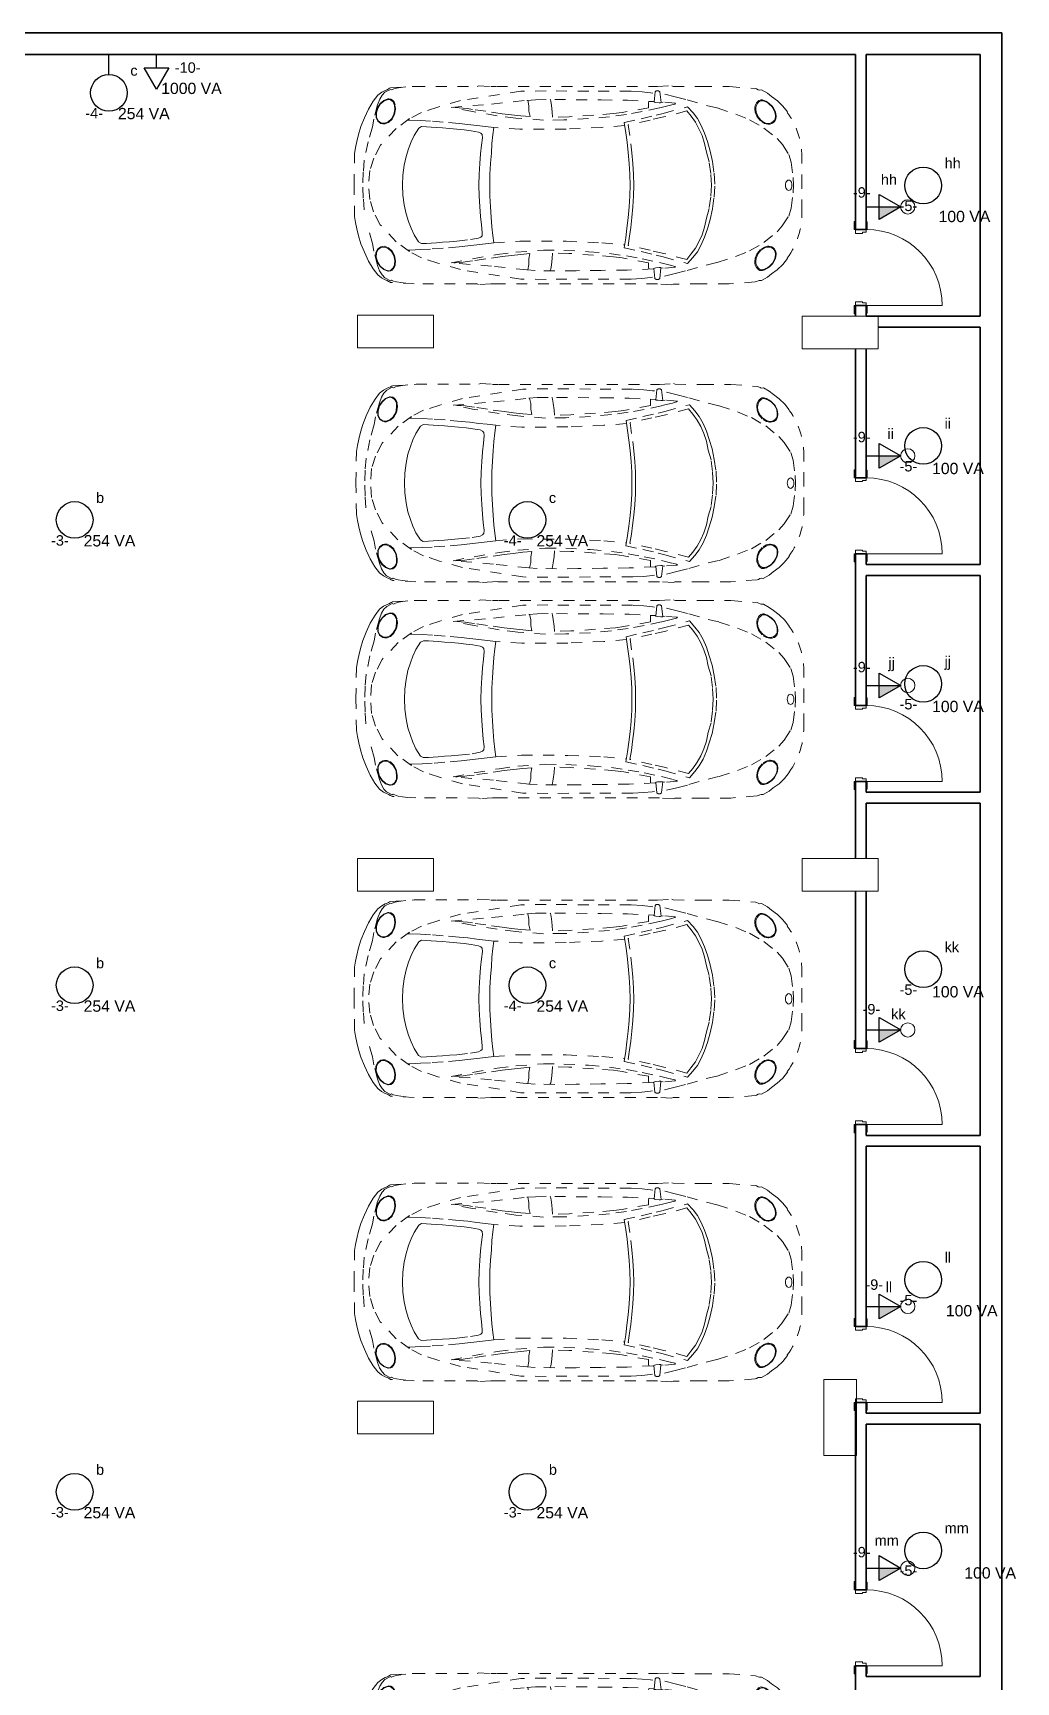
# Model space of a CAD drawing. Header units: metres. Extents: x -182 to 99, y 70 to 113.
# Drawn here: x -159.63 to -150.57, y 95.7 to 110.89 of the extents above; entities that cross this region are included whole.
import ezdxf

# ---------------------------------------------------------------- set-up
doc = ezdxf.new("R2010")
doc.units = ezdxf.units.M
doc.header["$LTSCALE"] = 0.01
doc.linetypes.add('Basculante', pattern=[0.003969, 0.002381, -0.001587])
for name, color, linetype, lineweight in [('A-DETL-GENF', 3, 'Basculante', 9), ('A-DOOR', 1, 'Continuous', 9), ('A-DOOR-FRAM', 1, 'Continuous', 13), ('A-WALL', 2, 'Continuous', 9), ('S-COLS', 6, 'Continuous', 9)]:
    doc.layers.add(name, color=color, linetype=linetype, lineweight=lineweight)
doc.layers.add('Elétrica', color=7, linetype='Continuous')
doc.styles.add('Arial', font='arial.ttf', dxfattribs={"height": 0.29506})

# ---------------------------------------------------------------- blocks, each defined once
blk = doc.blocks.new('Pilar rectangular hormigón - 300 x 700 mm-506285-Subsuelo')
at = {"layer": 'S-COLS'}
for p, q in [((-0.15, 0.35), (-0.15, 0.35)), ((0.15, 0.35), (-0.15, 0.35)), ((-0.15, 0.35), (-0.15, -0.35)), ((0.15, 0.35), (0.15, 0.35)), ((0.15, -0.35), (0.15, 0.35)), ((-0.15, -0.35), (-0.15, -0.35)), ((-0.15, -0.35), (0.15, -0.35)), ((0.15, -0.35), (0.15, -0.35))]:
    blk.add_line(p, q, dxfattribs=at)
blk = doc.blocks.new('Puerta de 1 hoja - 70 x 210 cm-216926-Subsuelo')
at = {"layer": 'A-DOOR', "lineweight": 13}
blk.add_line((0.617, 0.05), (0.617, 0.75), dxfattribs=at)
blk.add_arc((0.617, 0.05), 0.7, 90, 180, dxfattribs=at)
at = {"layer": 'A-DOOR-FRAM', "lineweight": 9}
for p, q in [((-0.153, 0.05), (-0.153, 0.06)), ((-0.083, 0.06), (-0.153, 0.06)), ((-0.153, 0.06), (-0.153, 0.06)), ((-0.153, 0.05), (-0.153, 0.05)), ((-0.153, 0.05), (-0.083, 0.05)), ((-0.083, 0.06), (-0.083, 0.06)), ((-0.083, 0.06), (-0.083, 0.05)), ((-0.083, 0.05), (-0.083, 0.05)), ((-0.083, -0.05), (-0.083, 0.05)), ((-0.083, 0.05), (-0.058, 0.05)), ((-0.083, 0.05), (-0.083, 0.05)), ((-0.058, 0.05), (-0.058, 0.05)), ((-0.058, 0.05), (-0.058, 0.015)), ((-0.058, 0.015), (-0.048, 0.015)), ((-0.058, 0.015), (-0.058, 0.015)), ((-0.048, 0.015), (-0.048, 0.015)), ((-0.048, 0.015), (-0.048, -0.05)), ((0.582, -0.05), (0.582, 0.015)), ((0.582, 0.015), (0.592, 0.015)), ((0.582, 0.015), (0.582, 0.015)), ((0.592, 0.015), (0.592, 0.05)), ((0.592, 0.05), (0.617, 0.05)), ((0.592, 0.05), (0.592, 0.05)), ((0.592, 0.015), (0.592, 0.015)), ((0.617, 0.05), (0.617, 0.06)), ((0.617, 0.06), (0.687, 0.06)), ((0.617, 0.06), (0.617, 0.06)), ((0.687, 0.05), (0.617, 0.05)), ((0.617, 0.05), (0.617, 0.05)), ((0.617, 0.05), (0.617, -0.05)), ((0.617, 0.05), (0.617, 0.05)), ((0.687, 0.06), (0.687, 0.05)), ((0.687, 0.06), (0.687, 0.06)), ((0.687, 0.05), (0.687, 0.05)), ((-0.158, -0.06), (-0.158, -0.05)), ((-0.158, -0.05), (-0.083, -0.05)), ((-0.158, -0.05), (-0.158, -0.05)), ((-0.083, -0.06), (-0.158, -0.06)), ((-0.158, -0.06), (-0.158, -0.06)), ((-0.083, -0.05), (-0.083, -0.06)), ((-0.083, -0.05), (-0.083, -0.05)), ((-0.083, -0.05), (-0.083, -0.05)), ((-0.048, -0.05), (-0.083, -0.05)), ((-0.083, -0.06), (-0.083, -0.06)), ((-0.048, -0.05), (-0.048, -0.05)), ((0.617, -0.05), (0.582, -0.05)), ((0.582, -0.05), (0.582, -0.05)), ((0.692, -0.05), (0.617, -0.05)), ((0.617, -0.06), (0.617, -0.05)), ((0.617, -0.05), (0.617, -0.05)), ((0.617, -0.05), (0.617, -0.05)), ((0.617, -0.06), (0.617, -0.06)), ((0.617, -0.06), (0.692, -0.06)), ((0.692, -0.05), (0.692, -0.05)), ((0.692, -0.05), (0.692, -0.06)), ((0.692, -0.06), (0.692, -0.06))]:
    blk.add_line(p, q, dxfattribs=at)
at = {"layer": 'A-DOOR-FRAM'}
for p, q in [((-0.083, 0.06), (-0.153, 0.06)), ((-0.153, 0.06), (-0.153, 0.05)), ((-0.153, 0.05), (-0.083, 0.05)), ((-0.083, 0.05), (-0.083, 0.06)), ((-0.058, 0.05), (-0.083, 0.05)), ((-0.083, 0.05), (-0.083, -0.05)), ((-0.058, 0.015), (-0.058, 0.05)), ((-0.048, 0.015), (-0.058, 0.015)), ((-0.048, -0.05), (-0.048, 0.015)), ((0.592, 0.015), (0.582, 0.015)), ((0.582, 0.015), (0.582, -0.05)), ((0.617, 0.05), (0.592, 0.05)), ((0.592, 0.05), (0.592, 0.015)), ((0.687, 0.06), (0.617, 0.06)), ((0.617, 0.06), (0.617, 0.05)), ((0.617, 0.05), (0.687, 0.05)), ((0.617, -0.05), (0.617, 0.05)), ((0.687, 0.05), (0.687, 0.06)), ((-0.083, -0.05), (-0.158, -0.05)), ((-0.158, -0.05), (-0.158, -0.06)), ((-0.158, -0.06), (-0.083, -0.06)), ((-0.083, -0.06), (-0.083, -0.05)), ((-0.083, -0.05), (-0.048, -0.05)), ((0.582, -0.05), (0.617, -0.05)), ((0.692, -0.05), (0.617, -0.05)), ((0.617, -0.05), (0.617, -0.06)), ((0.617, -0.06), (0.692, -0.06)), ((0.692, -0.06), (0.692, -0.05))]:
    blk.add_line(p, q, dxfattribs=at)
blk = doc.blocks.new('M_RPC Escarabajo - M_RPC Escarabajo-198326-Subsuelo')
at = {"layer": 'A-DETL-GENF'}
for p, q in [((-0.291, 0.758), (-0.001, 0.763)), ((-0.001, 0.763), (0.288, 0.758)), ((-0.774, 0.587), (-0.701, 0.63)), ((-0.701, 0.63), (-0.62, 0.668)), ((-0.62, 0.668), (-0.541, 0.7)), ((-0.541, 0.7), (-0.469, 0.721)), ((-0.538, 0.594), (-0.399, 0.633)), ((-0.469, 0.721), (-0.404, 0.737)), ((-0.404, 0.737), (-0.346, 0.749)), ((-0.346, 0.749), (-0.291, 0.758)), ((-0.249, 0.583), (-0.135, 0.618)), ((-0.23, 0.67), (-0.121, 0.678)), ((-0.135, 0.618), (0.001, 0.628)), ((-0.121, 0.678), (0.001, 0.681)), ((0.118, 0.678), (-0.003, 0.681)), ((0.133, 0.618), (-0.003, 0.628)), ((0.228, 0.669), (0.118, 0.678)), ((0.246, 0.582), (0.133, 0.618)), ((0.397, 0.633), (0.228, 0.669)), ((0.288, 0.758), (0.344, 0.749)), ((0.344, 0.749), (0.401, 0.737)), ((0.536, 0.594), (0.397, 0.633)), ((0.401, 0.737), (0.466, 0.721)), ((0.466, 0.721), (0.538, 0.7)), ((0.538, 0.7), (0.617, 0.667)), ((0.617, 0.667), (0.698, 0.63)), ((0.698, 0.63), (0.771, 0.586)), ((-0.888, 0.446), (-0.88, 0.459)), ((-0.883, 0.428), (-0.856, 0.48)), ((-0.88, 0.459), (-0.874, 0.476)), ((-0.874, 0.476), (-0.857, 0.509)), ((-0.857, 0.509), (-0.829, 0.545)), ((-0.856, 0.48), (-0.829, 0.505)), ((-0.829, 0.545), (-0.774, 0.587)), ((-0.829, 0.505), (-0.792, 0.527)), ((-0.795, 0.453), (-0.78, 0.489)), ((-0.792, 0.527), (-0.741, 0.546)), ((-0.791, 0.453), (-0.775, 0.49)), ((-0.78, 0.489), (-0.751, 0.523)), ((-0.775, 0.49), (-0.747, 0.522)), ((-0.751, 0.523), (-0.714, 0.548)), ((-0.747, 0.522), (-0.71, 0.545)), ((-0.741, 0.546), (-0.61, 0.582)), ((-0.714, 0.548), (-0.666, 0.561)), ((-0.71, 0.545), (-0.666, 0.558)), ((-0.666, 0.561), (-0.622, 0.561)), ((-0.666, 0.558), (-0.626, 0.557)), ((-0.626, 0.557), (-0.594, 0.542)), ((-0.622, 0.561), (-0.589, 0.545)), ((-0.61, 0.582), (-0.538, 0.594)), ((-0.594, 0.542), (-0.575, 0.515)), ((-0.589, 0.545), (-0.569, 0.515)), ((-0.572, 0.483), (-0.585, 0.449)), ((-0.566, 0.475), (-0.579, 0.445)), ((-0.575, 0.515), (-0.572, 0.483)), ((-0.569, 0.515), (-0.566, 0.499)), ((-0.566, 0.499), (-0.565, 0.482)), ((-0.565, 0.482), (-0.566, 0.475)), ((-0.524, 0.375), (-0.367, 0.521)), ((-0.367, 0.521), (-0.249, 0.583)), ((0.365, 0.52), (0.246, 0.582)), ((0.521, 0.374), (0.365, 0.52)), ((0.607, 0.581), (0.536, 0.594)), ((0.567, 0.515), (0.563, 0.498)), ((0.563, 0.498), (0.563, 0.482)), ((0.563, 0.482), (0.564, 0.475)), ((0.564, 0.475), (0.576, 0.444)), ((0.587, 0.545), (0.567, 0.515)), ((0.572, 0.515), (0.569, 0.482)), ((0.569, 0.482), (0.582, 0.448)), ((0.591, 0.541), (0.572, 0.515)), ((0.62, 0.56), (0.587, 0.545)), ((0.623, 0.557), (0.591, 0.541)), ((0.738, 0.546), (0.607, 0.581)), ((0.664, 0.56), (0.62, 0.56)), ((0.663, 0.557), (0.623, 0.557)), ((0.708, 0.545), (0.663, 0.557)), ((0.711, 0.547), (0.664, 0.56)), ((0.744, 0.521), (0.708, 0.545)), ((0.749, 0.522), (0.711, 0.547)), ((0.79, 0.526), (0.738, 0.546)), ((0.773, 0.489), (0.744, 0.521)), ((0.778, 0.489), (0.749, 0.522)), ((0.771, 0.586), (0.826, 0.544)), ((0.788, 0.452), (0.773, 0.489)), ((0.792, 0.452), (0.778, 0.489)), ((0.826, 0.504), (0.79, 0.526)), ((0.826, 0.544), (0.854, 0.508)), ((0.853, 0.479), (0.826, 0.504)), ((0.88, 0.428), (0.853, 0.479)), ((0.854, 0.508), (0.871, 0.475)), ((0.871, 0.475), (0.877, 0.458)), ((0.877, 0.458), (0.885, 0.445)), ((-0.911, 0.21), (-0.898, 0.426)), ((-0.906, 0.285), (-0.9, 0.333)), ((-0.9, 0.333), (-0.894, 0.372)), ((-0.898, 0.426), (-0.893, 0.437)), ((-0.894, 0.372), (-0.886, 0.398)), ((-0.893, 0.437), (-0.888, 0.446)), ((-0.886, 0.398), (-0.878, 0.418)), ((-0.878, 0.418), (-0.883, 0.428)), ((-0.795, 0.444), (-0.795, 0.453)), ((-0.792, 0.424), (-0.795, 0.444)), ((-0.784, 0.41), (-0.792, 0.424)), ((-0.787, 0.427), (-0.791, 0.453)), ((-0.768, 0.405), (-0.787, 0.427)), ((-0.773, 0.401), (-0.784, 0.41)), ((-0.76, 0.392), (-0.773, 0.401)), ((-0.736, 0.39), (-0.768, 0.405)), ((-0.74, 0.385), (-0.76, 0.392)), ((-0.732, 0.383), (-0.74, 0.385)), ((-0.697, 0.388), (-0.736, 0.39)), ((-0.701, 0.382), (-0.732, 0.383)), ((-0.65, 0.391), (-0.701, 0.382)), ((-0.651, 0.396), (-0.697, 0.388)), ((-0.612, 0.419), (-0.651, 0.396)), ((-0.609, 0.413), (-0.65, 0.391)), ((-0.614, 0.251), (-0.524, 0.375)), ((-0.585, 0.449), (-0.612, 0.419)), ((-0.579, 0.445), (-0.609, 0.413)), ((-0.093, 0.312), (-0.183, 0.3)), ((0.001, 0.315), (-0.093, 0.312)), ((-0.003, 0.315), (0.09, 0.312)), ((0.09, 0.312), (0.181, 0.3)), ((0.611, 0.251), (0.521, 0.374)), ((0.576, 0.444), (0.606, 0.412)), ((0.582, 0.448), (0.609, 0.418)), ((0.606, 0.412), (0.648, 0.39)), ((0.609, 0.418), (0.648, 0.396)), ((0.648, 0.396), (0.694, 0.388)), ((0.648, 0.39), (0.699, 0.381)), ((0.694, 0.388), (0.733, 0.39)), ((0.699, 0.381), (0.73, 0.383)), ((0.733, 0.39), (0.766, 0.404)), ((0.737, 0.384), (0.757, 0.391)), ((0.757, 0.391), (0.771, 0.4)), ((0.766, 0.404), (0.784, 0.426)), ((0.771, 0.4), (0.781, 0.41)), ((0.781, 0.41), (0.79, 0.424)), ((0.784, 0.426), (0.788, 0.452)), ((0.79, 0.424), (0.793, 0.443)), ((0.793, 0.443), (0.792, 0.452)), ((0.875, 0.417), (0.88, 0.428)), ((0.884, 0.397), (0.875, 0.417)), ((0.891, 0.371), (0.884, 0.397)), ((0.885, 0.445), (0.89, 0.436)), ((0.89, 0.436), (0.895, 0.426)), ((0.897, 0.332), (0.891, 0.371)), ((0.895, 0.426), (0.908, 0.209)), ((0.903, 0.285), (0.897, 0.332)), ((-0.912, -0.37), (-0.911, 0.21)), ((-0.671, 0.141), (-0.614, 0.251)), ((-0.6, 0.248), (-0.6, 0.271)), ((-0.596, 0.152), (-0.6, 0.248)), ((-0.525, 0.168), (-0.54, 0.142)), ((-0.459, 0.21), (-0.525, 0.168)), ((-0.399, 0.237), (-0.459, 0.21)), ((-0.337, 0.261), (-0.399, 0.237)), ((-0.266, 0.284), (-0.337, 0.261)), ((-0.183, 0.3), (-0.266, 0.284)), ((0.181, 0.3), (0.263, 0.283)), ((0.263, 0.283), (0.334, 0.261)), ((0.334, 0.261), (0.396, 0.237)), ((0.396, 0.237), (0.456, 0.21)), ((0.456, 0.21), (0.522, 0.167)), ((0.522, 0.167), (0.537, 0.141)), ((0.593, 0.151), (0.597, 0.248)), ((0.597, 0.248), (0.597, 0.27)), ((0.668, 0.141), (0.611, 0.251)), ((0.908, 0.209), (0.908, -0.371)), ((-0.72, -0.008), (-0.671, 0.141)), ((-0.591, 0.059), (-0.596, 0.152)), ((-0.583, -0.058), (-0.591, 0.059)), ((-0.54, 0.142), (-0.538, 0.095)), ((-0.538, 0.095), (-0.535, 0.051)), ((-0.535, 0.051), (-0.532, 0.004)), ((-0.532, 0.004), (-0.528, -0.052)), ((0.529, 0.003), (0.525, -0.053)), ((0.532, 0.051), (0.529, 0.003)), ((0.535, 0.095), (0.532, 0.051)), ((0.537, 0.141), (0.535, 0.095)), ((0.579, -0.059), (0.588, 0.058)), ((0.588, 0.058), (0.593, 0.151)), ((0.717, -0.009), (0.668, 0.141)), ((-0.78, -0.218), (-0.72, -0.008)), ((-0.748, -0.505), (-0.717, -0.132)), ((-0.717, -0.132), (-0.68, -0.327)), ((-0.57, -0.206), (-0.583, -0.058)), ((-0.528, -0.052), (-0.523, -0.116)), ((-0.523, -0.116), (-0.517, -0.183)), ((0.52, -0.116), (0.514, -0.183)), ((0.525, -0.053), (0.52, -0.116)), ((0.566, -0.206), (0.579, -0.059)), ((0.677, -0.328), (0.714, -0.132)), ((0.714, -0.132), (0.745, -0.505)), ((0.777, -0.219), (0.717, -0.009)), ((-0.867, -0.774), (-0.78, -0.218)), ((-0.716, -0.17), (-0.719, -0.157)), ((-0.714, -0.205), (-0.716, -0.17)), ((-0.711, -0.242), (-0.714, -0.205)), ((-0.706, -0.28), (-0.711, -0.242)), ((-0.7, -0.328), (-0.706, -0.28)), ((-0.561, -0.287), (-0.57, -0.206)), ((-0.552, -0.368), (-0.561, -0.287)), ((-0.517, -0.183), (-0.504, -0.309)), ((0.506, -0.252), (0.499, -0.315)), ((0.514, -0.183), (0.506, -0.252)), ((0.548, -0.369), (0.558, -0.287)), ((0.558, -0.287), (0.566, -0.206)), ((0.696, -0.329), (0.703, -0.281)), ((0.703, -0.281), (0.708, -0.243)), ((0.708, -0.243), (0.711, -0.206)), ((0.711, -0.206), (0.713, -0.17)), ((0.713, -0.17), (0.716, -0.158)), ((0.863, -0.775), (0.777, -0.219)), ((-0.918, -0.384), (-0.912, -0.37)), ((-0.911, -0.496), (-0.918, -0.384)), ((-0.682, -0.45), (-0.7, -0.328)), ((-0.66, -0.602), (-0.682, -0.45)), ((-0.68, -0.327), (-0.642, -0.557)), ((-0.542, -0.447), (-0.552, -0.368)), ((-0.533, -0.525), (-0.542, -0.447)), ((-0.504, -0.309), (-0.49, -0.383)), ((-0.49, -0.383), (-0.48, -0.405)), ((-0.48, -0.405), (-0.468, -0.417)), ((-0.468, -0.417), (-0.437, -0.419)), ((-0.437, -0.419), (-0.369, -0.411)), ((-0.369, -0.411), (-0.29, -0.403)), ((-0.29, -0.403), (-0.199, -0.396)), ((-0.199, -0.396), (-0.102, -0.391)), ((-0.102, -0.391), (0, -0.388)), ((0.098, -0.391), (-0.003, -0.388)), ((0.196, -0.396), (0.098, -0.391)), ((0.286, -0.403), (0.196, -0.396)), ((0.366, -0.412), (0.286, -0.403)), ((0.434, -0.42), (0.366, -0.412)), ((0.464, -0.417), (0.434, -0.42)), ((0.476, -0.405), (0.464, -0.417)), ((0.487, -0.383), (0.476, -0.405)), ((0.499, -0.315), (0.487, -0.383)), ((0.53, -0.525), (0.539, -0.448)), ((0.539, -0.448), (0.548, -0.369)), ((0.638, -0.557), (0.677, -0.328)), ((0.656, -0.602), (0.678, -0.451)), ((0.678, -0.451), (0.696, -0.329)), ((0.914, -0.385), (0.907, -0.496)), ((0.908, -0.371), (0.914, -0.385)), ((-0.91, -0.543), (-0.911, -0.496)), ((-0.911, -0.549), (-0.91, -0.543)), ((-0.911, -2.033), (-0.911, -0.549)), ((-0.783, -0.829), (-0.748, -0.505)), ((-0.65, -0.687), (-0.66, -0.602)), ((-0.642, -0.557), (-0.62, -0.729)), ((-0.465, -0.516), (-0.533, -0.525)), ((-0.533, -0.525), (-0.517, -0.764)), ((-0.386, -0.508), (-0.465, -0.516)), ((-0.298, -0.501), (-0.386, -0.508)), ((-0.203, -0.495), (-0.298, -0.501)), ((-0.102, -0.489), (-0.203, -0.495)), ((0, -0.489), (-0.102, -0.489)), ((-0.003, -0.489), (0.099, -0.489)), ((0.099, -0.489), (0.199, -0.495)), ((0.199, -0.495), (0.294, -0.502)), ((0.294, -0.502), (0.382, -0.508)), ((0.382, -0.508), (0.461, -0.517)), ((0.461, -0.517), (0.53, -0.525)), ((0.513, -0.765), (0.53, -0.525)), ((0.616, -0.729), (0.638, -0.557)), ((0.646, -0.688), (0.656, -0.602)), ((0.745, -0.505), (0.779, -0.83)), ((0.907, -0.496), (0.907, -0.544)), ((0.907, -0.55), (0.907, -2.034)), ((-0.64, -0.774), (-0.65, -0.687)), ((-0.62, -0.729), (-0.601, -0.982)), ((0.597, -0.983), (0.616, -0.729)), ((0.636, -0.775), (0.646, -0.688)), ((-0.87, -1.006), (-0.867, -0.774)), ((-0.791, -1.086), (-0.789, -0.907)), ((-0.789, -0.907), (-0.783, -0.829)), ((-0.783, -0.837), (-0.734, -0.848)), ((-0.734, -0.848), (-0.682, -0.848)), ((-0.682, -0.848), (-0.633, -0.858)), ((-0.633, -0.858), (-0.64, -0.774)), ((-0.517, -0.764), (-0.519, -1.19)), ((0.515, -1.19), (0.513, -0.765)), ((0.629, -0.859), (0.636, -0.775)), ((0.678, -0.849), (0.629, -0.859)), ((0.73, -0.849), (0.678, -0.849)), ((0.78, -0.838), (0.73, -0.849)), ((0.779, -0.83), (0.785, -0.908)), ((0.785, -0.908), (0.787, -1.086)), ((0.866, -1.007), (0.863, -0.775)), ((-0.867, -1.398), (-0.87, -1.006)), ((-0.787, -1.045), (-0.791, -1.042)), ((-0.775, -1.049), (-0.787, -1.045)), ((-0.737, -1.056), (-0.775, -1.049)), ((-0.677, -1.063), (-0.737, -1.056)), ((-0.627, -1.067), (-0.677, -1.063)), ((-0.601, -0.982), (-0.603, -1.17)), ((0.599, -1.17), (0.597, -0.983)), ((0.672, -1.063), (0.733, -1.056)), ((0.733, -1.056), (0.771, -1.05)), ((0.771, -1.05), (0.783, -1.046)), ((0.783, -1.046), (0.787, -1.043)), ((0.864, -1.399), (0.866, -1.007)), ((-0.79, -1.283), (-0.791, -1.086)), ((-0.631, -1.217), (-0.627, -1.067)), ((-0.603, -1.17), (-0.615, -1.397)), ((-0.519, -1.19), (-0.534, -1.521)), ((0.53, -1.521), (0.515, -1.19)), ((0.611, -1.398), (0.599, -1.17)), ((0.623, -1.067), (0.672, -1.063)), ((0.627, -1.218), (0.623, -1.067)), ((0.787, -1.086), (0.785, -1.284)), ((-0.787, -1.514), (-0.79, -1.283)), ((-0.647, -1.444), (-0.631, -1.217)), ((0.642, -1.445), (0.627, -1.218)), ((0.785, -1.284), (0.783, -1.515)), ((-0.867, -1.786), (-0.867, -1.398)), ((-0.784, -1.755), (-0.787, -1.514)), ((-0.661, -1.627), (-0.647, -1.444)), ((-0.615, -1.397), (-0.632, -1.591)), ((0.628, -1.591), (0.611, -1.398)), ((0.657, -1.628), (0.642, -1.445)), ((0.783, -1.515), (0.78, -1.756)), ((0.863, -1.787), (0.864, -1.399)), ((-0.672, -1.706), (-0.661, -1.627)), ((-0.632, -1.591), (-0.654, -1.747)), ((-0.534, -1.521), (-0.552, -1.73)), ((0.547, -1.731), (0.53, -1.521)), ((0.65, -1.747), (0.628, -1.591)), ((0.667, -1.707), (0.657, -1.628)), ((-0.862, -1.89), (-0.867, -1.786)), ((-0.773, -1.994), (-0.784, -1.755)), ((-0.716, -1.95), (-0.672, -1.706)), ((-0.654, -1.747), (-0.681, -1.893)), ((-0.579, -1.725), (-0.614, -1.882)), ((-0.602, -1.965), (-0.557, -1.762)), ((-0.486, -1.74), (-0.579, -1.725)), ((-0.557, -1.762), (-0.473, -1.775)), ((-0.399, -1.751), (-0.486, -1.74)), ((-0.473, -1.775), (-0.392, -1.787)), ((-0.302, -1.763), (-0.399, -1.751)), ((-0.392, -1.787), (-0.299, -1.798)), ((-0.203, -1.772), (-0.302, -1.763)), ((-0.299, -1.798), (-0.202, -1.807)), ((-0.102, -1.778), (-0.203, -1.772)), ((-0.202, -1.807), (-0.102, -1.812)), ((-0.001, -1.781), (-0.102, -1.778)), ((-0.102, -1.812), (-0.001, -1.814)), ((-0.003, -1.781), (0.098, -1.778)), ((0.097, -1.812), (-0.003, -1.814)), ((0.197, -1.807), (0.097, -1.812)), ((0.098, -1.778), (0.198, -1.772)), ((0.295, -1.798), (0.197, -1.807)), ((0.198, -1.772), (0.298, -1.763)), ((0.38, -1.788), (0.295, -1.798)), ((0.298, -1.763), (0.394, -1.752)), ((0.553, -1.763), (0.38, -1.788)), ((0.394, -1.752), (0.481, -1.74)), ((0.481, -1.74), (0.574, -1.726)), ((0.598, -1.965), (0.553, -1.763)), ((0.574, -1.726), (0.61, -1.882)), ((0.676, -1.893), (0.65, -1.747)), ((0.711, -1.951), (0.667, -1.707)), ((0.78, -1.756), (0.768, -1.994)), ((0.857, -1.891), (0.863, -1.787)), ((-0.854, -1.968), (-0.862, -1.89)), ((-0.851, -1.988), (-0.854, -1.968)), ((-0.776, -1.951), (-0.77, -1.952)), ((-0.77, -1.952), (-0.762, -1.95)), ((-0.762, -1.95), (-0.716, -1.95)), ((-0.681, -1.893), (-0.714, -2.052)), ((-0.614, -1.882), (-0.647, -2.022)), ((-0.631, -2.091), (-0.602, -1.965)), ((0.626, -2.092), (0.598, -1.965)), ((0.61, -1.882), (0.642, -2.022)), ((0.71, -2.052), (0.676, -1.893)), ((0.758, -1.951), (0.711, -1.951)), ((0.765, -1.953), (0.758, -1.951)), ((0.771, -1.952), (0.765, -1.953)), ((0.846, -1.989), (0.849, -1.969)), ((0.849, -1.969), (0.857, -1.891)), ((-0.919, -2.163), (-0.911, -2.033)), ((-0.872, -2.021), (-0.863, -2.009)), ((-0.872, -2.042), (-0.872, -2.021)), ((-0.863, -2.053), (-0.872, -2.042)), ((-0.863, -2.009), (-0.769, -2)), ((-0.763, -2.065), (-0.863, -2.053)), ((-0.841, -2.098), (-0.817, -2.195)), ((-0.769, -2), (-0.773, -1.994)), ((-0.769, -2), (-0.767, -2.004)), ((-0.767, -2.004), (-0.764, -2.017)), ((-0.767, -2.085), (-0.763, -2.065)), ((-0.758, -2.199), (-0.767, -2.085)), ((-0.764, -2.017), (-0.762, -2.047)), ((-0.762, -2.06), (-0.763, -2.065)), ((-0.762, -2.047), (-0.762, -2.06)), ((-0.714, -2.052), (-0.74, -2.153)), ((-0.663, -2.084), (-0.725, -2.31)), ((-0.686, -2.303), (-0.631, -2.091)), ((-0.647, -2.022), (-0.663, -2.084)), ((0.681, -2.303), (0.626, -2.092)), ((0.642, -2.022), (0.658, -2.085)), ((0.658, -2.085), (0.72, -2.31)), ((0.735, -2.153), (0.71, -2.052)), ((0.753, -2.2), (0.762, -2.086)), ((0.76, -2.018), (0.757, -2.048)), ((0.757, -2.048), (0.757, -2.061)), ((0.757, -2.061), (0.758, -2.066)), ((0.758, -2.066), (0.858, -2.054)), ((0.762, -2.086), (0.758, -2.065)), ((0.762, -2.005), (0.76, -2.018)), ((0.764, -2.001), (0.762, -2.005)), ((0.768, -1.994), (0.764, -2.001)), ((0.858, -2.01), (0.764, -2.001)), ((0.836, -2.099), (0.812, -2.196)), ((0.867, -2.022), (0.858, -2.01)), ((0.858, -2.054), (0.867, -2.042)), ((0.867, -2.042), (0.867, -2.022)), ((0.907, -2.034), (0.914, -2.164)), ((-0.913, -2.177), (-0.919, -2.163)), ((-0.912, -2.433), (-0.913, -2.177)), ((-0.817, -2.195), (-0.789, -2.305)), ((-0.75, -2.192), (-0.758, -2.199)), ((-0.74, -2.153), (-0.75, -2.192)), ((0.745, -2.192), (0.735, -2.153)), ((0.753, -2.2), (0.745, -2.192)), ((0.812, -2.196), (0.784, -2.306)), ((0.908, -2.178), (0.906, -2.434)), ((0.914, -2.164), (0.908, -2.178)), ((-0.789, -2.305), (-0.738, -2.482)), ((-0.725, -2.31), (-0.668, -2.36)), ((-0.639, -2.341), (-0.686, -2.303)), ((-0.668, -2.36), (-0.617, -2.4)), ((-0.583, -2.382), (-0.639, -2.341)), ((-0.617, -2.4), (-0.553, -2.436)), ((-0.523, -2.414), (-0.583, -2.382)), ((-0.459, -2.443), (-0.523, -2.414)), ((0.454, -2.444), (0.518, -2.415)), ((0.518, -2.415), (0.578, -2.382)), ((0.612, -2.4), (0.548, -2.436)), ((0.578, -2.382), (0.633, -2.342)), ((0.663, -2.361), (0.612, -2.4)), ((0.633, -2.342), (0.681, -2.303)), ((0.72, -2.31), (0.663, -2.361)), ((0.784, -2.306), (0.733, -2.483)), ((-0.912, -2.692), (-0.912, -2.433)), ((-0.738, -2.482), (-0.714, -2.583)), ((-0.553, -2.436), (-0.482, -2.466)), ((-0.482, -2.466), (-0.404, -2.493)), ((-0.388, -2.466), (-0.459, -2.443)), ((-0.404, -2.493), (-0.317, -2.519)), ((-0.306, -2.483), (-0.388, -2.466)), ((-0.317, -2.519), (-0.221, -2.539)), ((-0.218, -2.509), (-0.306, -2.483)), ((-0.221, -2.539), (-0.112, -2.555)), ((-0.11, -2.523), (-0.218, -2.509)), ((-0.112, -2.555), (-0.002, -2.561)), ((-0.002, -2.529), (-0.11, -2.523)), ((-0.003, -2.529), (0.105, -2.523)), ((0.107, -2.555), (-0.003, -2.561)), ((0.105, -2.523), (0.213, -2.509)), ((0.216, -2.539), (0.107, -2.555)), ((0.213, -2.509), (0.301, -2.484)), ((0.312, -2.519), (0.216, -2.539)), ((0.301, -2.484), (0.383, -2.466)), ((0.399, -2.493), (0.312, -2.519)), ((0.383, -2.466), (0.454, -2.444)), ((0.477, -2.466), (0.399, -2.493)), ((0.548, -2.436), (0.477, -2.466)), ((0.733, -2.483), (0.709, -2.584)), ((0.906, -2.434), (0.906, -2.693)), ((-0.893, -2.934), (-0.912, -2.692)), ((-0.714, -2.583), (-0.658, -2.753)), ((0.709, -2.584), (0.653, -2.754)), ((0.906, -2.693), (0.888, -2.935)), ((-0.658, -2.753), (-0.607, -2.882)), ((-0.607, -2.882), (-0.53, -3.014)), ((0.601, -2.882), (0.524, -3.014)), ((0.653, -2.754), (0.601, -2.882)), ((-0.89, -2.945), (-0.893, -2.934)), ((-0.882, -2.96), (-0.89, -2.945)), ((-0.879, -2.971), (-0.882, -2.96)), ((-0.881, -2.991), (-0.879, -2.971)), ((-0.85, -3.045), (-0.881, -2.991)), ((-0.789, -2.984), (-0.788, -2.977)), ((-0.788, -2.999), (-0.789, -2.984)), ((-0.788, -2.977), (-0.783, -2.967)), ((-0.782, -3.02), (-0.788, -2.999)), ((-0.783, -2.967), (-0.781, -2.964)), ((-0.777, -3.029), (-0.782, -3.02)), ((-0.781, -2.964), (-0.773, -2.956)), ((-0.781, -2.99), (-0.78, -2.984)), ((-0.78, -3.004), (-0.781, -2.99)), ((-0.78, -2.984), (-0.775, -2.974)), ((-0.775, -3.023), (-0.78, -3.004)), ((-0.767, -3.047), (-0.777, -3.029)), ((-0.775, -2.974), (-0.766, -2.963)), ((-0.77, -3.031), (-0.775, -3.023)), ((-0.773, -2.956), (-0.761, -2.946)), ((-0.76, -3.048), (-0.77, -3.031)), ((-0.766, -2.963), (-0.755, -2.954)), ((-0.761, -2.946), (-0.738, -2.934)), ((-0.755, -2.954), (-0.734, -2.942)), ((-0.738, -2.934), (-0.72, -2.931)), ((-0.734, -2.942), (-0.717, -2.939)), ((-0.72, -2.931), (-0.706, -2.93)), ((-0.717, -2.939), (-0.704, -2.938)), ((-0.706, -2.93), (-0.676, -2.934)), ((-0.704, -2.938), (-0.676, -2.941)), ((-0.676, -2.934), (-0.639, -2.948)), ((-0.676, -2.941), (-0.633, -2.959)), ((-0.639, -2.948), (-0.63, -2.953)), ((-0.633, -2.959), (-0.601, -2.985)), ((-0.63, -2.953), (-0.596, -2.981)), ((-0.601, -2.985), (-0.579, -3.02)), ((-0.589, -2.99), (-0.572, -3.018)), ((-0.579, -3.02), (-0.572, -3.047)), ((-0.572, -3.018), (-0.564, -3.047)), ((-0.53, -3.014), (-0.433, -3.134)), ((0.524, -3.014), (0.427, -3.135)), ((0.566, -3.019), (0.559, -3.048)), ((0.583, -2.991), (0.566, -3.019)), ((0.573, -3.02), (0.566, -3.047)), ((0.596, -2.985), (0.573, -3.02)), ((0.624, -2.953), (0.59, -2.981)), ((0.627, -2.959), (0.596, -2.985)), ((0.634, -2.948), (0.624, -2.953)), ((0.67, -2.941), (0.627, -2.959)), ((0.67, -2.934), (0.634, -2.948)), ((0.701, -2.931), (0.67, -2.934)), ((0.698, -2.938), (0.67, -2.941)), ((0.711, -2.94), (0.698, -2.938)), ((0.714, -2.931), (0.701, -2.931)), ((0.728, -2.943), (0.711, -2.94)), ((0.733, -2.934), (0.714, -2.931)), ((0.75, -2.954), (0.728, -2.943)), ((0.756, -2.946), (0.733, -2.934)), ((0.761, -2.964), (0.75, -2.954)), ((0.755, -3.049), (0.765, -3.032)), ((0.768, -2.956), (0.756, -2.946)), ((0.77, -2.974), (0.761, -2.964)), ((0.761, -3.047), (0.772, -3.03)), ((0.765, -3.032), (0.769, -3.024)), ((0.775, -2.964), (0.768, -2.956)), ((0.769, -3.024), (0.775, -3.005)), ((0.774, -2.984), (0.77, -2.974)), ((0.772, -3.03), (0.776, -3.021)), ((0.776, -2.991), (0.774, -2.984)), ((0.777, -2.967), (0.775, -2.964)), ((0.775, -3.005), (0.776, -2.991)), ((0.776, -3.021), (0.783, -3)), ((0.782, -2.978), (0.777, -2.967)), ((0.784, -2.985), (0.782, -2.978)), ((0.783, -3), (0.784, -2.985)), ((0.875, -2.992), (0.844, -3.046)), ((0.877, -2.961), (0.873, -2.972)), ((0.873, -2.972), (0.875, -2.992)), ((0.884, -2.945), (0.877, -2.961)), ((0.888, -2.935), (0.884, -2.945)), ((-0.819, -3.083), (-0.85, -3.045)), ((-0.781, -3.137), (-0.819, -3.083)), ((-0.732, -3.187), (-0.781, -3.137)), ((-0.753, -3.066), (-0.767, -3.047)), ((-0.748, -3.065), (-0.76, -3.048)), ((-0.731, -3.088), (-0.753, -3.066)), ((-0.728, -3.086), (-0.748, -3.065)), ((-0.678, -3.23), (-0.732, -3.187)), ((-0.718, -3.098), (-0.731, -3.088)), ((-0.716, -3.095), (-0.728, -3.086)), ((-0.677, -3.119), (-0.718, -3.098)), ((-0.677, -3.114), (-0.716, -3.095)), ((-0.645, -3.12), (-0.677, -3.114)), ((-0.642, -3.125), (-0.677, -3.119)), ((-0.634, -3.119), (-0.645, -3.12)), ((-0.631, -3.125), (-0.642, -3.125)), ((-0.619, -3.117), (-0.634, -3.119)), ((-0.615, -3.123), (-0.631, -3.125)), ((-0.606, -3.112), (-0.619, -3.117)), ((-0.601, -3.118), (-0.615, -3.123)), ((-0.596, -3.106), (-0.606, -3.112)), ((-0.59, -3.11), (-0.601, -3.118)), ((-0.577, -3.083), (-0.596, -3.106)), ((-0.581, -3.101), (-0.59, -3.11)), ((-0.574, -3.093), (-0.581, -3.101)), ((-0.574, -3.069), (-0.577, -3.083)), ((-0.572, -3.056), (-0.574, -3.069)), ((-0.57, -3.086), (-0.574, -3.093)), ((-0.572, -3.047), (-0.572, -3.056)), ((-0.567, -3.072), (-0.57, -3.086)), ((-0.564, -3.058), (-0.567, -3.072)), ((-0.564, -3.047), (-0.564, -3.058)), ((-0.433, -3.134), (-0.378, -3.183)), ((-0.378, -3.183), (-0.287, -3.243)), ((0.373, -3.184), (0.281, -3.243)), ((0.427, -3.135), (0.373, -3.184)), ((0.559, -3.048), (0.559, -3.058)), ((0.559, -3.058), (0.561, -3.072)), ((0.561, -3.072), (0.565, -3.087)), ((0.565, -3.087), (0.568, -3.093)), ((0.566, -3.047), (0.566, -3.057)), ((0.566, -3.057), (0.569, -3.07)), ((0.568, -3.093), (0.575, -3.102)), ((0.569, -3.07), (0.572, -3.084)), ((0.572, -3.084), (0.59, -3.106)), ((0.575, -3.102), (0.584, -3.111)), ((0.584, -3.111), (0.595, -3.118)), ((0.59, -3.106), (0.6, -3.113)), ((0.595, -3.118), (0.609, -3.123)), ((0.6, -3.113), (0.613, -3.118)), ((0.609, -3.123), (0.626, -3.126)), ((0.613, -3.118), (0.629, -3.12)), ((0.626, -3.126), (0.637, -3.126)), ((0.629, -3.12), (0.639, -3.12)), ((0.637, -3.126), (0.672, -3.119)), ((0.639, -3.12), (0.671, -3.114)), ((0.671, -3.114), (0.71, -3.096)), ((0.672, -3.119), (0.712, -3.099)), ((0.726, -3.188), (0.672, -3.23)), ((0.71, -3.096), (0.722, -3.087)), ((0.712, -3.099), (0.725, -3.089)), ((0.722, -3.087), (0.742, -3.066)), ((0.725, -3.089), (0.747, -3.066)), ((0.775, -3.138), (0.726, -3.188)), ((0.742, -3.066), (0.755, -3.049)), ((0.747, -3.066), (0.761, -3.047)), ((0.814, -3.084), (0.775, -3.138)), ((0.844, -3.046), (0.814, -3.084)), ((-0.673, -3.229), (-0.678, -3.23)), ((-0.287, -3.243), (-0.215, -3.265)), ((-0.215, -3.265), (-0.074, -3.283)), ((-0.074, -3.283), (-0.002, -3.287)), ((-0.051, -3.242), (-0.049, -3.235)), ((-0.049, -3.25), (-0.051, -3.242)), ((-0.049, -3.235), (-0.044, -3.227)), ((-0.044, -3.257), (-0.049, -3.25)), ((-0.044, -3.227), (-0.037, -3.221)), ((-0.037, -3.264), (-0.044, -3.257)), ((-0.037, -3.221), (-0.027, -3.216)), ((-0.027, -3.268), (-0.037, -3.264)), ((-0.027, -3.216), (-0.016, -3.213)), ((-0.016, -3.271), (-0.027, -3.268)), ((-0.016, -3.213), (-0.003, -3.212)), ((-0.003, -3.272), (-0.016, -3.271)), ((-0.003, -3.212), (-0.002, -3.212)), ((0.068, -3.283), (-0.003, -3.287)), ((0.01, -3.213), (-0.002, -3.212)), ((-0.002, -3.272), (0.01, -3.271)), ((0.021, -3.216), (0.01, -3.213)), ((0.01, -3.271), (0.021, -3.268)), ((0.031, -3.221), (0.021, -3.216)), ((0.021, -3.268), (0.031, -3.264)), ((0.038, -3.227), (0.031, -3.221)), ((0.031, -3.264), (0.038, -3.257)), ((0.043, -3.235), (0.038, -3.227)), ((0.038, -3.257), (0.043, -3.25)), ((0.045, -3.242), (0.043, -3.235)), ((0.043, -3.25), (0.045, -3.242)), ((0.21, -3.266), (0.068, -3.283)), ((0.281, -3.243), (0.21, -3.266)), ((-0.235, -3.363), (-0.003, -3.363)), ((-0.003, -3.363), (0.229, -3.363))]:
    blk.add_line(p, q, dxfattribs=at)
for centre, start, end in [((-0.259, -2.662), 233.8371, 272.0336), ((0.254, -2.662), 267.9183, 306.1147)]:
    blk.add_arc(centre, 0.702, start, end, dxfattribs=at)

msp = doc.modelspace()

# ---------------------------------------------------------------- hatches: boundary and pattern name
at = {"layer": 'Elétrica'}
for points in [[(-151.637, 109.288), (-151.835, 109.288), (-151.835, 109.173)], [(-151.637, 106.995), (-151.835, 106.995), (-151.835, 106.881)], [(-151.637, 104.88), (-151.835, 104.88), (-151.835, 104.766)], [(-151.637, 101.707), (-151.835, 101.707), (-151.835, 101.593)], [(-151.637, 99.16), (-151.835, 99.16), (-151.835, 99.046)], [(-151.637, 96.75), (-151.835, 96.75), (-151.835, 96.636)]]:
    msp.add_hatch(color=256, dxfattribs=at).paths.add_polyline_path(points)

# ---------------------------------------------------------------- linework, layer by layer
at = {"layer": 'A-WALL', "color": 7, "lineweight": 35}
for p, q in [((-150.705, 110.89), (-167.791, 110.89)), ((-150.705, 93.371), (-150.705, 110.89)), ((-166.441, 110.69), (-152.055, 110.69)), ((-152.055, 110.69), (-152.055, 109.08)), ((-151.955, 110.69), (-150.905, 110.69)), ((-151.955, 109.08), (-151.955, 110.69)), ((-150.905, 110.69), (-150.905, 108.28)), ((-152.055, 109.08), (-151.955, 109.08)), ((-151.955, 108.38), (-152.055, 108.38)), ((-152.055, 108.28), (-152.055, 108.38)), ((-151.955, 108.28), (-151.955, 108.38)), ((-150.905, 108.28), (-151.955, 108.28)), ((-151.846, 108.18), (-150.905, 108.18)), ((-150.905, 108.18), (-150.905, 105.993)), ((-152.055, 107.98), (-152.055, 106.793)), ((-151.955, 106.793), (-151.955, 107.98)), ((-152.055, 106.793), (-151.955, 106.793)), ((-151.955, 106.093), (-152.055, 106.093)), ((-152.055, 106.093), (-152.055, 104.696)), ((-151.955, 105.993), (-151.955, 106.093)), ((-150.905, 105.993), (-151.955, 105.993)), ((-151.955, 104.696), (-151.955, 105.893)), ((-151.955, 105.893), (-150.905, 105.893)), ((-150.905, 105.893), (-150.905, 103.896)), ((-152.055, 104.696), (-151.955, 104.696)), ((-151.955, 103.996), (-152.055, 103.996)), ((-152.055, 103.996), (-152.055, 103.286)), ((-151.955, 103.896), (-151.955, 103.996)), ((-150.905, 103.896), (-151.955, 103.896)), ((-151.955, 103.796), (-150.905, 103.796)), ((-151.955, 103.286), (-151.955, 103.796)), ((-150.905, 103.796), (-150.905, 100.736)), ((-152.055, 102.986), (-152.055, 101.536)), ((-151.955, 101.536), (-151.955, 102.986)), ((-152.055, 101.536), (-151.955, 101.536)), ((-151.955, 100.836), (-152.055, 100.836)), ((-152.055, 100.836), (-152.055, 98.976)), ((-151.955, 100.736), (-151.955, 100.836)), ((-150.905, 100.736), (-151.955, 100.736)), ((-151.955, 98.976), (-151.955, 100.636)), ((-151.955, 100.636), (-150.905, 100.636)), ((-150.905, 100.636), (-150.905, 98.176)), ((-152.055, 98.976), (-151.955, 98.976)), ((-151.955, 98.276), (-152.055, 98.276)), ((-152.055, 98.276), (-152.055, 96.551)), ((-151.955, 98.176), (-151.955, 98.276)), ((-150.905, 98.176), (-151.955, 98.176)), ((-151.955, 96.551), (-151.955, 98.076)), ((-151.955, 98.076), (-150.905, 98.076)), ((-150.905, 98.076), (-150.905, 95.751)), ((-152.055, 96.551), (-151.955, 96.551)), ((-151.955, 95.851), (-152.055, 95.851)), ((-152.055, 95.851), (-152.055, 94.576)), ((-151.955, 95.751), (-151.955, 95.851)), ((-150.905, 95.751), (-151.955, 95.751))]:
    msp.add_line(p, q, dxfattribs=at)
at = {"layer": 'Elétrica', "color": 7, "ltscale": 0.5, "true_color": 0xffffff}
for p, q in [((-158.932, 110.507), (-158.932, 110.69)), ((-158.494, 110.57), (-158.494, 110.69))]:
    msp.add_line(p, q, dxfattribs=at)
at = {"layer": 'Elétrica'}
for p, q in [((-151.955, 109.288), (-151.835, 109.288)), ((-151.835, 109.288), (-151.637, 109.288)), ((-151.955, 106.995), (-151.835, 106.995)), ((-151.835, 106.995), (-151.637, 106.995)), ((-151.955, 104.88), (-151.835, 104.88)), ((-151.835, 104.88), (-151.637, 104.88)), ((-151.955, 101.707), (-151.835, 101.707)), ((-151.835, 101.707), (-151.637, 101.707)), ((-151.955, 99.16), (-151.835, 99.16)), ((-151.835, 99.16), (-151.637, 99.16)), ((-151.955, 96.75), (-151.835, 96.75)), ((-151.835, 96.75), (-151.637, 96.75))]:
    msp.add_line(p, q, dxfattribs=at)
at = {"layer": 'Elétrica', "color": 7, "ltscale": 0.5, "true_color": 0xffffff}
msp.add_lwpolyline([(-158.379, 110.57), (-158.494, 110.372), (-158.608, 110.57)], close=True, dxfattribs=at)
at = {"layer": 'Elétrica'}
for points in [[(-151.835, 109.402), (-151.637, 109.288), (-151.835, 109.173)], [(-151.835, 107.109), (-151.637, 106.995), (-151.835, 106.881)], [(-151.835, 104.994), (-151.637, 104.88), (-151.835, 104.766)], [(-151.835, 101.822), (-151.637, 101.707), (-151.835, 101.593)], [(-151.835, 99.274), (-151.637, 99.16), (-151.835, 99.046)], [(-151.835, 96.865), (-151.637, 96.75), (-151.835, 96.636)]]:
    msp.add_lwpolyline(points, close=True, dxfattribs=at)
at = {"layer": 'Elétrica', "color": 7, "ltscale": 0.5, "true_color": 0xffffff}
for centre in [(-158.932, 110.338), (-151.43, 109.485), (-151.43, 107.086), (-159.248, 106.404), (-155.077, 106.404), (-151.43, 104.894), (-151.43, 102.266), (-159.248, 102.118), (-155.077, 102.118), (-151.43, 99.406), (-159.248, 97.452), (-155.077, 97.452), (-151.43, 96.913)]:
    msp.add_circle(centre, 0.169, dxfattribs=at)
at = {"layer": 'Elétrica', "lineweight": 20}
for centre in [(-151.572, 109.288), (-151.572, 106.995), (-151.572, 104.88), (-151.572, 101.707), (-151.572, 99.16), (-151.572, 96.75)]:
    msp.add_circle(centre, 0.0658, dxfattribs=at)
at = {"layer": 'S-COLS'}
for p, q in [((-152.546, 103.286), (-152.546, 103.286)), ((-151.846, 103.286), (-152.546, 103.286)), ((-152.546, 103.286), (-152.546, 102.986)), ((-151.846, 103.286), (-151.846, 103.286)), ((-151.846, 102.986), (-151.846, 103.286)), ((-152.546, 102.986), (-152.546, 102.986)), ((-152.546, 102.986), (-151.846, 102.986)), ((-151.846, 102.986), (-151.846, 102.986))]:
    msp.add_line(p, q, dxfattribs=at)

# ---------------------------------------------------------------- block references
at = {"layer": 'A-DETL-GENF', "rotation": 90.00000000000004}
for p in [(-155.911, 109.49), (-155.894, 106.746), (-155.894, 104.755), (-155.911, 101.996), (-155.911, 99.386), (-155.911, 94.871)]:
    msp.add_blockref('M_RPC Escarabajo - M_RPC Escarabajo-198326-Subsuelo', p, dxfattribs=at)
at = {"layer": 'A-DOOR', "rotation": 270.0000000000001}
for p in [(-152.005, 108.996), (-152.005, 106.709), (-152.005, 104.612), (-152.005, 101.452), (-152.005, 98.892), (-152.005, 96.467)]:
    msp.add_blockref('Puerta de 1 hoja - 70 x 210 cm-216926-Subsuelo', p, dxfattribs=at)
at = {"layer": 'S-COLS'}
for p, rotation in [((-156.291, 108.14), 269.9999999999996), ((-152.196, 108.13), 89.99999999999945), ((-156.291, 103.136), 89.99999999999945), ((-152.196, 98.136), 180), ((-156.291, 98.136), 89.99999999999945)]:
    msp.add_blockref('Pilar rectangular hormigón - 300 x 700 mm-506285-Subsuelo', p, dxfattribs=dict(at, rotation=rotation))

# ---------------------------------------------------------------- texts
at = {"layer": 'Elétrica', "color": 7, "ltscale": 0.5, "true_color": 0xffffff, "style": 'Arial'}
for s, p in [('-10-', (-158.326, 110.523)), ('c', (-158.735, 110.496)), ('-4-', (-159.15, 110.103)), ('hh', (-151.233, 109.642)), ('hh', (-151.82, 109.491)), ('-9-', (-152.078, 109.373)), ('-5-', (-151.648, 109.249)), ('ii', (-151.759, 107.151)), ('ii', (-151.233, 107.244)), ('-9-', (-152.078, 107.12)), ('-5-', (-151.648, 106.851)), ('b', (-159.051, 106.561)), ('c', (-154.879, 106.561)), ('-3-', (-159.466, 106.168)), ('-3-', (-159.466, 106.168)), ('-4-', (-155.294, 106.168)), ('jj', (-151.75, 105.04)), ('jj', (-151.233, 105.052)), ('-9-', (-152.078, 105.001)), ('-5-', (-151.648, 104.659)), ('b', (-159.051, 102.275)), ('kk', (-151.233, 102.423)), ('c', (-154.879, 102.275)), ('-5-', (-151.648, 102.03)), ('-3-', (-159.466, 101.882)), ('-4-', (-155.294, 101.882)), ('-9-', (-151.989, 101.85)), ('kk', (-151.725, 101.805)), ('ll', (-151.233, 99.563)), ('-9-', (-151.963, 99.313)), ('ll', (-151.776, 99.29)), ('-5-', (-151.648, 99.17)), ('b', (-159.051, 97.609)), ('b', (-154.879, 97.609)), ('-3-', (-159.466, 97.216)), ('-3-', (-155.294, 97.216)), ('mm', (-151.233, 97.071)), ('-9-', (-152.078, 96.849)), ('mm', (-151.878, 96.957)), ('-5-', (-151.648, 96.678))]:
    msp.add_text(s, height=0.0959, dxfattribs=at).set_placement(p)
at = {"layer": 'Elétrica', "color": 7, "ltscale": 0.5, "true_color": 0xffffff, "char_height": 0.10402, "width": 0.5954, "attachment_point": 8, "style": 'Arial'}
for s, insert in [('{\\H0.0275x;\\P\\P}1000 VA', (-158.172, 110.326)), ('{\\H0.0275x;\\P\\P}254 VA', (-158.611, 110.094)), ('{\\H0.0275x;\\P\\P}100 VA', (-151.05, 109.146)), ('{\\H0.0275x;\\P\\P}100 VA', (-151.11, 106.825)), ('{\\H0.0275x;\\P\\P}254 VA', (-158.927, 106.159)), ('{\\H0.0275x;\\P\\P}254 VA', (-154.755, 106.159)), ('{\\H0.0275x;\\P\\P}100 VA', (-151.11, 104.633)), ('{\\H0.0275x;\\P\\P}100 VA', (-151.11, 102.005)), ('{\\H0.0275x;\\P\\P}254 VA', (-158.927, 101.873)), ('{\\H0.0275x;\\P\\P}254 VA', (-154.755, 101.873)), ('{\\H0.0275x;\\P\\P}100 VA', (-150.983, 99.067)), ('{\\H0.0275x;\\P\\P}254 VA', (-158.927, 97.207)), ('{\\H0.0275x;\\P\\P}254 VA', (-158.927, 97.207)), ('{\\H0.0275x;\\P\\P}254 VA', (-154.755, 97.207)), ('{\\H0.0275x;\\P\\P}100 VA', (-150.813, 96.652))]:
    msp.add_mtext(s, dxfattribs=dict(at, insert=insert))

doc.saveas('drawing.dxf')
